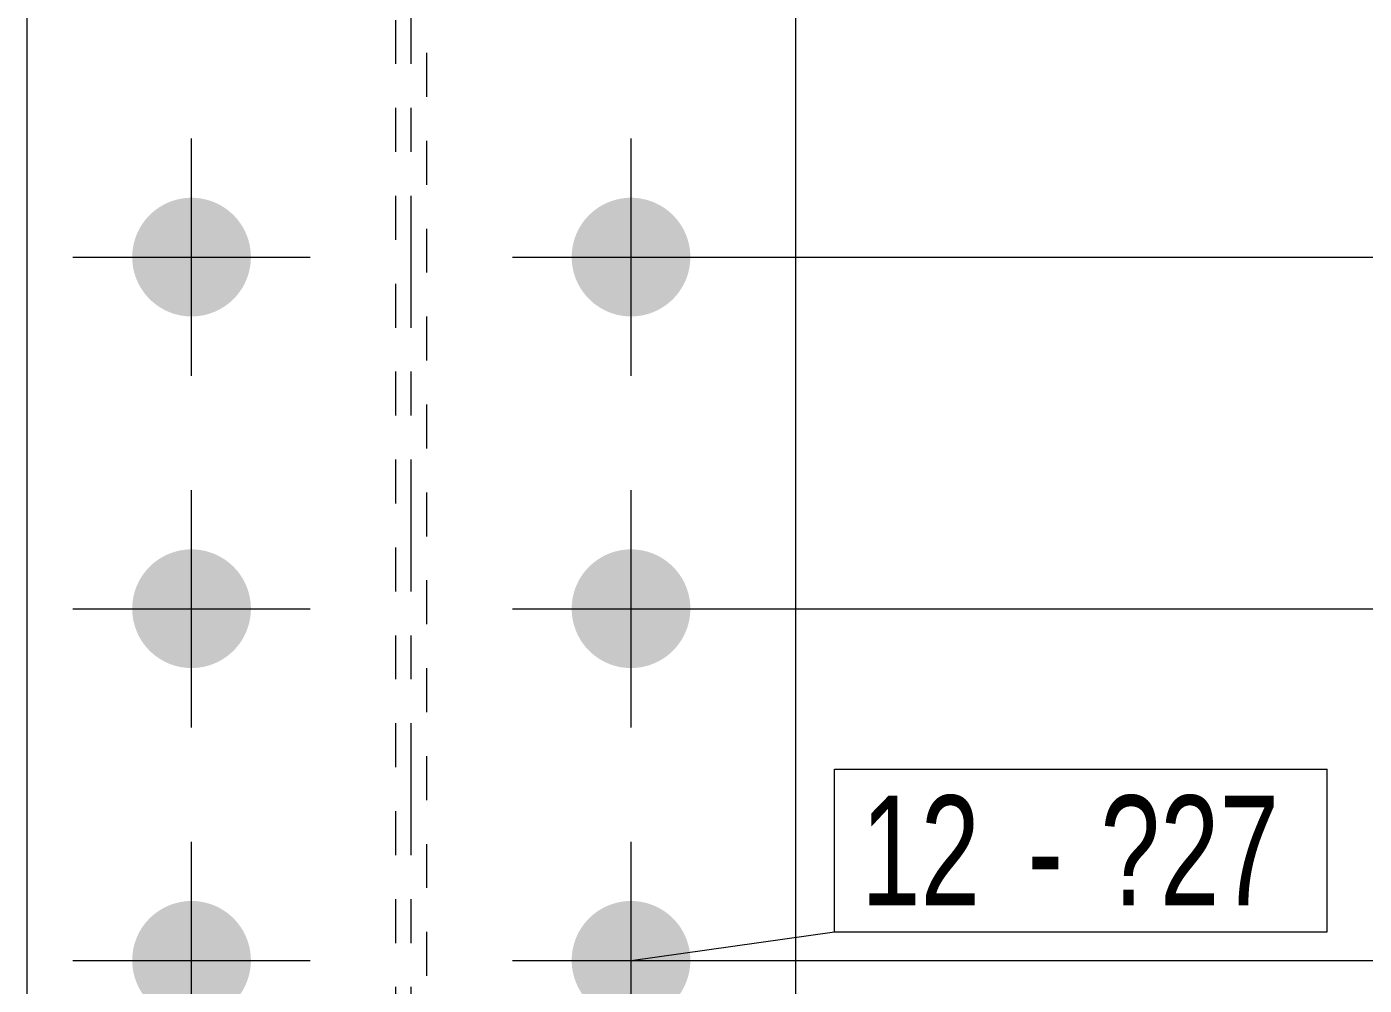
# Model space of a CAD drawing. Header units: millimetres. Extents: x 2 to 579, y 0 to 825.
# Drawn here: x 65.7 to 96.13, y 624.9 to 646.71 of the extents above; entities that cross this region are included whole.
import ezdxf

# ---------------------------------------------------------------- set-up
doc = ezdxf.new("R2010")
doc.units = ezdxf.units.MM
for name, pattern in [('XKITLINE00', [0]), ('XKITLINE01', [4, 1, -1, 1, -1]), ('XKITLINE03', [6, 3, -1, 1, -1])]:
    doc.linetypes.add(name, pattern=pattern)
for name, color, linetype, lineweight in [('Bolt', 3, 'Continuous', 0), ('BoltMark', 7, 'Continuous', 0), ('Dimensions', 7, 'Continuous', 0), ('Part', 2, 'Continuous', 0)]:
    doc.layers.add(name, color=color, linetype=linetype, lineweight=lineweight)
doc.styles.add('ARIAL_NARROW', font='ARIALN.TTF')

# ---------------------------------------------------------------- blocks, each defined once
blk = doc.blocks.new('*A41')
at = {"layer": 'Bolt'}
for points in [[(68.1, 641.499), (68.102, 641.532), (68.104, 641.566), (68.107, 641.599), (68.11, 641.631), (68.115, 641.664), (68.12, 641.697), (68.126, 641.73), (68.133, 641.762), (68.14, 641.794), (68.149, 641.826), (68.158, 641.858), (68.168, 641.89), (68.179, 641.921), (68.19, 641.952), (68.203, 641.983), (68.216, 642.013), (68.23, 642.043), (68.244, 642.073), (68.259, 642.103), (68.275, 642.132), (68.292, 642.16), (68.309, 642.188), (68.328, 642.216), (68.346, 642.244), (68.366, 642.27), (68.386, 642.297), (68.406, 642.323), (68.428, 642.348), (68.45, 642.373), (68.472, 642.397), (68.495, 642.421), (68.519, 642.444), (68.543, 642.466), (68.568, 642.488), (68.594, 642.51), (68.619, 642.53), (68.646, 642.551), (68.673, 642.57), (68.7, 642.589), (68.728, 642.607), (68.756, 642.624), (68.785, 642.641), (68.814, 642.657), (68.843, 642.672), (68.873, 642.687), (68.903, 642.7), (68.933, 642.713), (68.964, 642.726), (68.995, 642.737), (69.027, 642.748), (69.058, 642.758), (69.09, 642.767), (69.122, 642.776), (69.154, 642.783), (69.187, 642.79), (69.219, 642.796), (69.252, 642.802), (69.285, 642.806), (69.318, 642.81), (69.351, 642.813), (69.384, 642.815), (69.417, 642.816), (69.45, 642.816), (69.483, 642.816), (69.516, 642.815), (69.549, 642.813), (69.582, 642.81), (69.615, 642.806), (69.648, 642.802), (69.681, 642.796), (69.713, 642.79), (69.746, 642.783), (69.778, 642.776), (69.81, 642.767), (69.842, 642.758), (69.873, 642.748), (69.905, 642.737), (69.936, 642.726), (69.967, 642.713), (69.997, 642.7), (70.027, 642.687), (70.057, 642.672), (70.086, 642.657), (70.115, 642.641), (70.144, 642.624), (70.172, 642.607), (70.2, 642.589), (70.227, 642.57), (70.254, 642.551), (70.281, 642.53), (70.306, 642.51), (70.332, 642.488), (70.357, 642.466), (70.381, 642.444), (70.405, 642.421), (70.428, 642.397), (70.45, 642.373), (70.472, 642.348), (70.494, 642.323), (70.514, 642.297), (70.534, 642.27), (70.554, 642.244), (70.572, 642.216), (70.591, 642.188), (70.608, 642.16), (70.625, 642.132), (70.641, 642.103), (70.656, 642.073), (70.67, 642.043), (70.684, 642.013), (70.697, 641.983), (70.71, 641.952), (70.721, 641.921), (70.732, 641.89), (70.742, 641.858), (70.751, 641.826), (70.76, 641.794), (70.767, 641.762), (70.774, 641.73), (70.78, 641.697), (70.785, 641.664), (70.79, 641.631), (70.793, 641.599), (70.796, 641.566), (70.798, 641.532), (70.8, 641.499), (70.8, 641.466), (70.8, 641.433), (70.798, 641.4), (70.796, 641.367), (70.793, 641.334), (70.79, 641.301), (70.785, 641.268), (70.78, 641.235), (70.774, 641.203), (70.767, 641.17), (70.76, 641.138), (70.751, 641.106), (70.742, 641.074), (70.732, 641.043), (70.721, 641.011), (70.71, 640.98), (70.697, 640.95), (70.684, 640.919), (70.67, 640.889), (70.656, 640.859), (70.641, 640.83), (70.625, 640.801), (70.608, 640.772), (70.591, 640.744), (70.572, 640.716), (70.554, 640.689), (70.534, 640.662), (70.514, 640.636), (70.494, 640.61), (70.472, 640.584), (70.45, 640.56), (70.428, 640.535), (70.405, 640.512), (70.381, 640.488), (70.357, 640.466), (70.332, 640.444), (70.306, 640.423), (70.281, 640.402), (70.254, 640.382), (70.227, 640.362), (70.2, 640.344), (70.172, 640.326), (70.144, 640.308), (70.115, 640.292), (70.086, 640.276), (70.057, 640.26), (70.027, 640.246), (69.997, 640.232), (69.967, 640.219), (69.936, 640.207), (69.905, 640.195), (69.873, 640.184), (69.842, 640.174), (69.81, 640.165), (69.778, 640.157), (69.746, 640.149), (69.713, 640.142), (69.681, 640.136), (69.648, 640.131), (69.615, 640.126), (69.582, 640.123), (69.549, 640.12), (69.516, 640.118), (69.483, 640.117), (69.45, 640.116), (69.417, 640.117), (69.384, 640.118), (69.351, 640.12), (69.318, 640.123), (69.285, 640.126), (69.252, 640.131), (69.219, 640.136), (69.187, 640.142), (69.154, 640.149), (69.122, 640.157), (69.09, 640.165), (69.058, 640.174), (69.027, 640.184), (68.995, 640.195), (68.964, 640.207), (68.933, 640.219), (68.903, 640.232), (68.873, 640.246), (68.843, 640.26), (68.814, 640.276), (68.785, 640.292), (68.756, 640.308), (68.728, 640.326), (68.7, 640.344), (68.673, 640.362), (68.646, 640.382), (68.619, 640.402), (68.594, 640.423), (68.568, 640.444), (68.543, 640.466), (68.519, 640.488), (68.495, 640.512), (68.472, 640.535), (68.45, 640.56), (68.428, 640.584), (68.406, 640.61), (68.386, 640.636), (68.366, 640.662), (68.346, 640.689), (68.328, 640.716), (68.309, 640.744), (68.292, 640.772), (68.275, 640.801), (68.259, 640.83), (68.244, 640.859), (68.23, 640.889), (68.216, 640.919), (68.203, 640.95), (68.19, 640.98), (68.179, 641.011), (68.168, 641.043), (68.158, 641.074), (68.149, 641.106), (68.14, 641.138), (68.133, 641.17), (68.126, 641.203), (68.12, 641.235), (68.115, 641.268), (68.11, 641.301), (68.107, 641.334), (68.104, 641.367), (68.102, 641.4), (68.1, 641.433), (68.1, 641.466)], [(78.1, 641.499), (78.102, 641.532), (78.104, 641.566), (78.107, 641.599), (78.11, 641.631), (78.115, 641.664), (78.12, 641.697), (78.126, 641.73), (78.133, 641.762), (78.14, 641.794), (78.149, 641.826), (78.158, 641.858), (78.168, 641.89), (78.179, 641.921), (78.19, 641.952), (78.203, 641.983), (78.216, 642.013), (78.23, 642.043), (78.244, 642.073), (78.259, 642.103), (78.275, 642.132), (78.292, 642.16), (78.309, 642.188), (78.328, 642.216), (78.346, 642.244), (78.366, 642.27), (78.386, 642.297), (78.406, 642.323), (78.428, 642.348), (78.45, 642.373), (78.472, 642.397), (78.495, 642.421), (78.519, 642.444), (78.543, 642.466), (78.568, 642.488), (78.594, 642.51), (78.619, 642.53), (78.646, 642.551), (78.673, 642.57), (78.7, 642.589), (78.728, 642.607), (78.756, 642.624), (78.785, 642.641), (78.814, 642.657), (78.843, 642.672), (78.873, 642.687), (78.903, 642.7), (78.933, 642.713), (78.964, 642.726), (78.995, 642.737), (79.027, 642.748), (79.058, 642.758), (79.09, 642.767), (79.122, 642.776), (79.154, 642.783), (79.187, 642.79), (79.219, 642.796), (79.252, 642.802), (79.285, 642.806), (79.318, 642.81), (79.351, 642.813), (79.384, 642.815), (79.417, 642.816), (79.45, 642.816), (79.483, 642.816), (79.516, 642.815), (79.549, 642.813), (79.582, 642.81), (79.615, 642.806), (79.648, 642.802), (79.681, 642.796), (79.713, 642.79), (79.746, 642.783), (79.778, 642.776), (79.81, 642.767), (79.842, 642.758), (79.873, 642.748), (79.905, 642.737), (79.936, 642.726), (79.967, 642.713), (79.997, 642.7), (80.027, 642.687), (80.057, 642.672), (80.086, 642.657), (80.115, 642.641), (80.144, 642.624), (80.172, 642.607), (80.2, 642.589), (80.227, 642.57), (80.254, 642.551), (80.281, 642.53), (80.306, 642.51), (80.332, 642.488), (80.357, 642.466), (80.381, 642.444), (80.405, 642.421), (80.428, 642.397), (80.45, 642.373), (80.472, 642.348), (80.494, 642.323), (80.514, 642.297), (80.534, 642.27), (80.554, 642.244), (80.572, 642.216), (80.591, 642.188), (80.608, 642.16), (80.625, 642.132), (80.641, 642.103), (80.656, 642.073), (80.67, 642.043), (80.684, 642.013), (80.697, 641.983), (80.71, 641.952), (80.721, 641.921), (80.732, 641.89), (80.742, 641.858), (80.751, 641.826), (80.76, 641.794), (80.767, 641.762), (80.774, 641.73), (80.78, 641.697), (80.785, 641.664), (80.79, 641.631), (80.793, 641.599), (80.796, 641.566), (80.798, 641.532), (80.8, 641.499), (80.8, 641.466), (80.8, 641.433), (80.798, 641.4), (80.796, 641.367), (80.793, 641.334), (80.79, 641.301), (80.785, 641.268), (80.78, 641.235), (80.774, 641.203), (80.767, 641.17), (80.76, 641.138), (80.751, 641.106), (80.742, 641.074), (80.732, 641.043), (80.721, 641.011), (80.71, 640.98), (80.697, 640.95), (80.684, 640.919), (80.67, 640.889), (80.656, 640.859), (80.641, 640.83), (80.625, 640.801), (80.608, 640.772), (80.591, 640.744), (80.572, 640.716), (80.554, 640.689), (80.534, 640.662), (80.514, 640.636), (80.494, 640.61), (80.472, 640.584), (80.45, 640.56), (80.428, 640.535), (80.405, 640.512), (80.381, 640.488), (80.357, 640.466), (80.332, 640.444), (80.306, 640.423), (80.281, 640.402), (80.254, 640.382), (80.227, 640.362), (80.2, 640.344), (80.172, 640.326), (80.144, 640.308), (80.115, 640.292), (80.086, 640.276), (80.057, 640.26), (80.027, 640.246), (79.997, 640.232), (79.967, 640.219), (79.936, 640.207), (79.905, 640.195), (79.873, 640.184), (79.842, 640.174), (79.81, 640.165), (79.778, 640.157), (79.746, 640.149), (79.713, 640.142), (79.681, 640.136), (79.648, 640.131), (79.615, 640.126), (79.582, 640.123), (79.549, 640.12), (79.516, 640.118), (79.483, 640.117), (79.45, 640.116), (79.417, 640.117), (79.384, 640.118), (79.351, 640.12), (79.318, 640.123), (79.285, 640.126), (79.252, 640.131), (79.219, 640.136), (79.187, 640.142), (79.154, 640.149), (79.122, 640.157), (79.09, 640.165), (79.058, 640.174), (79.027, 640.184), (78.995, 640.195), (78.964, 640.207), (78.933, 640.219), (78.903, 640.232), (78.873, 640.246), (78.843, 640.26), (78.814, 640.276), (78.785, 640.292), (78.756, 640.308), (78.728, 640.326), (78.7, 640.344), (78.673, 640.362), (78.646, 640.382), (78.619, 640.402), (78.594, 640.423), (78.568, 640.444), (78.543, 640.466), (78.519, 640.488), (78.495, 640.512), (78.472, 640.535), (78.45, 640.56), (78.428, 640.584), (78.406, 640.61), (78.386, 640.636), (78.366, 640.662), (78.346, 640.689), (78.328, 640.716), (78.309, 640.744), (78.292, 640.772), (78.275, 640.801), (78.259, 640.83), (78.244, 640.859), (78.23, 640.889), (78.216, 640.919), (78.203, 640.95), (78.19, 640.98), (78.179, 641.011), (78.168, 641.043), (78.158, 641.074), (78.149, 641.106), (78.14, 641.138), (78.133, 641.17), (78.126, 641.203), (78.12, 641.235), (78.115, 641.268), (78.11, 641.301), (78.107, 641.334), (78.104, 641.367), (78.102, 641.4), (78.1, 641.433), (78.1, 641.466)], [(68.1, 633.499), (68.102, 633.532), (68.104, 633.566), (68.107, 633.599), (68.11, 633.631), (68.115, 633.664), (68.12, 633.697), (68.126, 633.73), (68.133, 633.762), (68.14, 633.794), (68.149, 633.826), (68.158, 633.858), (68.168, 633.89), (68.179, 633.921), (68.19, 633.952), (68.203, 633.983), (68.216, 634.013), (68.23, 634.043), (68.244, 634.073), (68.259, 634.103), (68.275, 634.132), (68.292, 634.16), (68.309, 634.188), (68.328, 634.216), (68.346, 634.244), (68.366, 634.27), (68.386, 634.297), (68.406, 634.323), (68.428, 634.348), (68.45, 634.373), (68.472, 634.397), (68.495, 634.421), (68.519, 634.444), (68.543, 634.466), (68.568, 634.488), (68.594, 634.51), (68.619, 634.53), (68.646, 634.551), (68.673, 634.57), (68.7, 634.589), (68.728, 634.607), (68.756, 634.624), (68.785, 634.641), (68.814, 634.657), (68.843, 634.672), (68.873, 634.687), (68.903, 634.7), (68.933, 634.713), (68.964, 634.726), (68.995, 634.737), (69.027, 634.748), (69.058, 634.758), (69.09, 634.767), (69.122, 634.776), (69.154, 634.783), (69.187, 634.79), (69.219, 634.796), (69.252, 634.802), (69.285, 634.806), (69.318, 634.81), (69.351, 634.813), (69.384, 634.815), (69.417, 634.816), (69.45, 634.816), (69.483, 634.816), (69.516, 634.815), (69.549, 634.813), (69.582, 634.81), (69.615, 634.806), (69.648, 634.802), (69.681, 634.796), (69.713, 634.79), (69.746, 634.783), (69.778, 634.776), (69.81, 634.767), (69.842, 634.758), (69.873, 634.748), (69.905, 634.737), (69.936, 634.726), (69.967, 634.713), (69.997, 634.7), (70.027, 634.687), (70.057, 634.672), (70.086, 634.657), (70.115, 634.641), (70.144, 634.624), (70.172, 634.607), (70.2, 634.589), (70.227, 634.57), (70.254, 634.551), (70.281, 634.53), (70.306, 634.51), (70.332, 634.488), (70.357, 634.466), (70.381, 634.444), (70.405, 634.421), (70.428, 634.397), (70.45, 634.373), (70.472, 634.348), (70.494, 634.323), (70.514, 634.297), (70.534, 634.27), (70.554, 634.244), (70.572, 634.216), (70.591, 634.188), (70.608, 634.16), (70.625, 634.132), (70.641, 634.103), (70.656, 634.073), (70.67, 634.043), (70.684, 634.013), (70.697, 633.983), (70.71, 633.952), (70.721, 633.921), (70.732, 633.89), (70.742, 633.858), (70.751, 633.826), (70.76, 633.794), (70.767, 633.762), (70.774, 633.73), (70.78, 633.697), (70.785, 633.664), (70.79, 633.631), (70.793, 633.599), (70.796, 633.566), (70.798, 633.532), (70.8, 633.499), (70.8, 633.466), (70.8, 633.433), (70.798, 633.4), (70.796, 633.367), (70.793, 633.334), (70.79, 633.301), (70.785, 633.268), (70.78, 633.235), (70.774, 633.203), (70.767, 633.17), (70.76, 633.138), (70.751, 633.106), (70.742, 633.074), (70.732, 633.043), (70.721, 633.011), (70.71, 632.98), (70.697, 632.95), (70.684, 632.919), (70.67, 632.889), (70.656, 632.859), (70.641, 632.83), (70.625, 632.801), (70.608, 632.772), (70.591, 632.744), (70.572, 632.716), (70.554, 632.689), (70.534, 632.662), (70.514, 632.636), (70.494, 632.61), (70.472, 632.584), (70.45, 632.56), (70.428, 632.535), (70.405, 632.512), (70.381, 632.488), (70.357, 632.466), (70.332, 632.444), (70.306, 632.423), (70.281, 632.402), (70.254, 632.382), (70.227, 632.362), (70.2, 632.344), (70.172, 632.326), (70.144, 632.308), (70.115, 632.292), (70.086, 632.276), (70.057, 632.26), (70.027, 632.246), (69.997, 632.232), (69.967, 632.219), (69.936, 632.207), (69.905, 632.195), (69.873, 632.184), (69.842, 632.174), (69.81, 632.165), (69.778, 632.157), (69.746, 632.149), (69.713, 632.142), (69.681, 632.136), (69.648, 632.131), (69.615, 632.126), (69.582, 632.123), (69.549, 632.12), (69.516, 632.118), (69.483, 632.117), (69.45, 632.116), (69.417, 632.117), (69.384, 632.118), (69.351, 632.12), (69.318, 632.123), (69.285, 632.126), (69.252, 632.131), (69.219, 632.136), (69.187, 632.142), (69.154, 632.149), (69.122, 632.157), (69.09, 632.165), (69.058, 632.174), (69.027, 632.184), (68.995, 632.195), (68.964, 632.207), (68.933, 632.219), (68.903, 632.232), (68.873, 632.246), (68.843, 632.26), (68.814, 632.276), (68.785, 632.292), (68.756, 632.308), (68.728, 632.326), (68.7, 632.344), (68.673, 632.362), (68.646, 632.382), (68.619, 632.402), (68.594, 632.423), (68.568, 632.444), (68.543, 632.466), (68.519, 632.488), (68.495, 632.512), (68.472, 632.535), (68.45, 632.56), (68.428, 632.584), (68.406, 632.61), (68.386, 632.636), (68.366, 632.662), (68.346, 632.689), (68.328, 632.716), (68.309, 632.744), (68.292, 632.772), (68.275, 632.801), (68.259, 632.83), (68.244, 632.859), (68.23, 632.889), (68.216, 632.919), (68.203, 632.95), (68.19, 632.98), (68.179, 633.011), (68.168, 633.043), (68.158, 633.074), (68.149, 633.106), (68.14, 633.138), (68.133, 633.17), (68.126, 633.203), (68.12, 633.235), (68.115, 633.268), (68.11, 633.301), (68.107, 633.334), (68.104, 633.367), (68.102, 633.4), (68.1, 633.433), (68.1, 633.466)], [(78.1, 633.499), (78.102, 633.532), (78.104, 633.566), (78.107, 633.599), (78.11, 633.631), (78.115, 633.664), (78.12, 633.697), (78.126, 633.73), (78.133, 633.762), (78.14, 633.794), (78.149, 633.826), (78.158, 633.858), (78.168, 633.89), (78.179, 633.921), (78.19, 633.952), (78.203, 633.983), (78.216, 634.013), (78.23, 634.043), (78.244, 634.073), (78.259, 634.103), (78.275, 634.132), (78.292, 634.16), (78.309, 634.188), (78.328, 634.216), (78.346, 634.244), (78.366, 634.27), (78.386, 634.297), (78.406, 634.323), (78.428, 634.348), (78.45, 634.373), (78.472, 634.397), (78.495, 634.421), (78.519, 634.444), (78.543, 634.466), (78.568, 634.488), (78.594, 634.51), (78.619, 634.53), (78.646, 634.551), (78.673, 634.57), (78.7, 634.589), (78.728, 634.607), (78.756, 634.624), (78.785, 634.641), (78.814, 634.657), (78.843, 634.672), (78.873, 634.687), (78.903, 634.7), (78.933, 634.713), (78.964, 634.726), (78.995, 634.737), (79.027, 634.748), (79.058, 634.758), (79.09, 634.767), (79.122, 634.776), (79.154, 634.783), (79.187, 634.79), (79.219, 634.796), (79.252, 634.802), (79.285, 634.806), (79.318, 634.81), (79.351, 634.813), (79.384, 634.815), (79.417, 634.816), (79.45, 634.816), (79.483, 634.816), (79.516, 634.815), (79.549, 634.813), (79.582, 634.81), (79.615, 634.806), (79.648, 634.802), (79.681, 634.796), (79.713, 634.79), (79.746, 634.783), (79.778, 634.776), (79.81, 634.767), (79.842, 634.758), (79.873, 634.748), (79.905, 634.737), (79.936, 634.726), (79.967, 634.713), (79.997, 634.7), (80.027, 634.687), (80.057, 634.672), (80.086, 634.657), (80.115, 634.641), (80.144, 634.624), (80.172, 634.607), (80.2, 634.589), (80.227, 634.57), (80.254, 634.551), (80.281, 634.53), (80.306, 634.51), (80.332, 634.488), (80.357, 634.466), (80.381, 634.444), (80.405, 634.421), (80.428, 634.397), (80.45, 634.373), (80.472, 634.348), (80.494, 634.323), (80.514, 634.297), (80.534, 634.27), (80.554, 634.244), (80.572, 634.216), (80.591, 634.188), (80.608, 634.16), (80.625, 634.132), (80.641, 634.103), (80.656, 634.073), (80.67, 634.043), (80.684, 634.013), (80.697, 633.983), (80.71, 633.952), (80.721, 633.921), (80.732, 633.89), (80.742, 633.858), (80.751, 633.826), (80.76, 633.794), (80.767, 633.762), (80.774, 633.73), (80.78, 633.697), (80.785, 633.664), (80.79, 633.631), (80.793, 633.599), (80.796, 633.566), (80.798, 633.532), (80.8, 633.499), (80.8, 633.466), (80.8, 633.433), (80.798, 633.4), (80.796, 633.367), (80.793, 633.334), (80.79, 633.301), (80.785, 633.268), (80.78, 633.235), (80.774, 633.203), (80.767, 633.17), (80.76, 633.138), (80.751, 633.106), (80.742, 633.074), (80.732, 633.043), (80.721, 633.011), (80.71, 632.98), (80.697, 632.95), (80.684, 632.919), (80.67, 632.889), (80.656, 632.859), (80.641, 632.83), (80.625, 632.801), (80.608, 632.772), (80.591, 632.744), (80.572, 632.716), (80.554, 632.689), (80.534, 632.662), (80.514, 632.636), (80.494, 632.61), (80.472, 632.584), (80.45, 632.56), (80.428, 632.535), (80.405, 632.512), (80.381, 632.488), (80.357, 632.466), (80.332, 632.444), (80.306, 632.423), (80.281, 632.402), (80.254, 632.382), (80.227, 632.362), (80.2, 632.344), (80.172, 632.326), (80.144, 632.308), (80.115, 632.292), (80.086, 632.276), (80.057, 632.26), (80.027, 632.246), (79.997, 632.232), (79.967, 632.219), (79.936, 632.207), (79.905, 632.195), (79.873, 632.184), (79.842, 632.174), (79.81, 632.165), (79.778, 632.157), (79.746, 632.149), (79.713, 632.142), (79.681, 632.136), (79.648, 632.131), (79.615, 632.126), (79.582, 632.123), (79.549, 632.12), (79.516, 632.118), (79.483, 632.117), (79.45, 632.116), (79.417, 632.117), (79.384, 632.118), (79.351, 632.12), (79.318, 632.123), (79.285, 632.126), (79.252, 632.131), (79.219, 632.136), (79.187, 632.142), (79.154, 632.149), (79.122, 632.157), (79.09, 632.165), (79.058, 632.174), (79.027, 632.184), (78.995, 632.195), (78.964, 632.207), (78.933, 632.219), (78.903, 632.232), (78.873, 632.246), (78.843, 632.26), (78.814, 632.276), (78.785, 632.292), (78.756, 632.308), (78.728, 632.326), (78.7, 632.344), (78.673, 632.362), (78.646, 632.382), (78.619, 632.402), (78.594, 632.423), (78.568, 632.444), (78.543, 632.466), (78.519, 632.488), (78.495, 632.512), (78.472, 632.535), (78.45, 632.56), (78.428, 632.584), (78.406, 632.61), (78.386, 632.636), (78.366, 632.662), (78.346, 632.689), (78.328, 632.716), (78.309, 632.744), (78.292, 632.772), (78.275, 632.801), (78.259, 632.83), (78.244, 632.859), (78.23, 632.889), (78.216, 632.919), (78.203, 632.95), (78.19, 632.98), (78.179, 633.011), (78.168, 633.043), (78.158, 633.074), (78.149, 633.106), (78.14, 633.138), (78.133, 633.17), (78.126, 633.203), (78.12, 633.235), (78.115, 633.268), (78.11, 633.301), (78.107, 633.334), (78.104, 633.367), (78.102, 633.4), (78.1, 633.433), (78.1, 633.466)], [(68.1, 625.499), (68.102, 625.532), (68.104, 625.566), (68.107, 625.599), (68.11, 625.631), (68.115, 625.664), (68.12, 625.697), (68.126, 625.73), (68.133, 625.762), (68.14, 625.794), (68.149, 625.826), (68.158, 625.858), (68.168, 625.89), (68.179, 625.921), (68.19, 625.952), (68.203, 625.983), (68.216, 626.013), (68.23, 626.043), (68.244, 626.073), (68.259, 626.103), (68.275, 626.132), (68.292, 626.16), (68.309, 626.188), (68.328, 626.216), (68.346, 626.244), (68.366, 626.27), (68.386, 626.297), (68.406, 626.323), (68.428, 626.348), (68.45, 626.373), (68.472, 626.397), (68.495, 626.421), (68.519, 626.444), (68.543, 626.466), (68.568, 626.488), (68.594, 626.51), (68.619, 626.53), (68.646, 626.551), (68.673, 626.57), (68.7, 626.589), (68.728, 626.607), (68.756, 626.624), (68.785, 626.641), (68.814, 626.657), (68.843, 626.672), (68.873, 626.687), (68.903, 626.7), (68.933, 626.713), (68.964, 626.726), (68.995, 626.737), (69.027, 626.748), (69.058, 626.758), (69.09, 626.767), (69.122, 626.776), (69.154, 626.783), (69.187, 626.79), (69.219, 626.796), (69.252, 626.802), (69.285, 626.806), (69.318, 626.81), (69.351, 626.813), (69.384, 626.815), (69.417, 626.816), (69.45, 626.816), (69.483, 626.816), (69.516, 626.815), (69.549, 626.813), (69.582, 626.81), (69.615, 626.806), (69.648, 626.802), (69.681, 626.796), (69.713, 626.79), (69.746, 626.783), (69.778, 626.776), (69.81, 626.767), (69.842, 626.758), (69.873, 626.748), (69.905, 626.737), (69.936, 626.726), (69.967, 626.713), (69.997, 626.7), (70.027, 626.687), (70.057, 626.672), (70.086, 626.657), (70.115, 626.641), (70.144, 626.624), (70.172, 626.607), (70.2, 626.589), (70.227, 626.57), (70.254, 626.551), (70.281, 626.53), (70.306, 626.51), (70.332, 626.488), (70.357, 626.466), (70.381, 626.444), (70.405, 626.421), (70.428, 626.397), (70.45, 626.373), (70.472, 626.348), (70.494, 626.323), (70.514, 626.297), (70.534, 626.27), (70.554, 626.244), (70.572, 626.216), (70.591, 626.188), (70.608, 626.16), (70.625, 626.132), (70.641, 626.103), (70.656, 626.073), (70.67, 626.043), (70.684, 626.013), (70.697, 625.983), (70.71, 625.952), (70.721, 625.921), (70.732, 625.89), (70.742, 625.858), (70.751, 625.826), (70.76, 625.794), (70.767, 625.762), (70.774, 625.73), (70.78, 625.697), (70.785, 625.664), (70.79, 625.631), (70.793, 625.599), (70.796, 625.566), (70.798, 625.532), (70.8, 625.499), (70.8, 625.466), (70.8, 625.433), (70.798, 625.4), (70.796, 625.367), (70.793, 625.334), (70.79, 625.301), (70.785, 625.268), (70.78, 625.235), (70.774, 625.203), (70.767, 625.17), (70.76, 625.138), (70.751, 625.106), (70.742, 625.074), (70.732, 625.043), (70.721, 625.011), (70.71, 624.98), (70.697, 624.95), (70.684, 624.919), (70.67, 624.889), (70.656, 624.859), (70.641, 624.83), (70.625, 624.801), (70.608, 624.772), (70.591, 624.744), (70.572, 624.716), (70.554, 624.689), (70.534, 624.662), (70.514, 624.636), (70.494, 624.61), (70.472, 624.584), (70.45, 624.56), (70.428, 624.535), (70.405, 624.512), (70.381, 624.488), (70.357, 624.466), (70.332, 624.444), (70.306, 624.423), (70.281, 624.402), (70.254, 624.382), (70.227, 624.362), (70.2, 624.344), (70.172, 624.326), (70.144, 624.308), (70.115, 624.292), (70.086, 624.276), (70.057, 624.26), (70.027, 624.246), (69.997, 624.232), (69.967, 624.219), (69.936, 624.207), (69.905, 624.195), (69.873, 624.184), (69.842, 624.174), (69.81, 624.165), (69.778, 624.157), (69.746, 624.149), (69.713, 624.142), (69.681, 624.136), (69.648, 624.131), (69.615, 624.126), (69.582, 624.123), (69.549, 624.12), (69.516, 624.118), (69.483, 624.117), (69.45, 624.116), (69.417, 624.117), (69.384, 624.118), (69.351, 624.12), (69.318, 624.123), (69.285, 624.126), (69.252, 624.131), (69.219, 624.136), (69.187, 624.142), (69.154, 624.149), (69.122, 624.157), (69.09, 624.165), (69.058, 624.174), (69.027, 624.184), (68.995, 624.195), (68.964, 624.207), (68.933, 624.219), (68.903, 624.232), (68.873, 624.246), (68.843, 624.26), (68.814, 624.276), (68.785, 624.292), (68.756, 624.308), (68.728, 624.326), (68.7, 624.344), (68.673, 624.362), (68.646, 624.382), (68.619, 624.402), (68.594, 624.423), (68.568, 624.444), (68.543, 624.466), (68.519, 624.488), (68.495, 624.512), (68.472, 624.535), (68.45, 624.56), (68.428, 624.584), (68.406, 624.61), (68.386, 624.636), (68.366, 624.662), (68.346, 624.689), (68.328, 624.716), (68.309, 624.744), (68.292, 624.772), (68.275, 624.801), (68.259, 624.83), (68.244, 624.859), (68.23, 624.889), (68.216, 624.919), (68.203, 624.95), (68.19, 624.98), (68.179, 625.011), (68.168, 625.043), (68.158, 625.074), (68.149, 625.106), (68.14, 625.138), (68.133, 625.17), (68.126, 625.203), (68.12, 625.235), (68.115, 625.268), (68.11, 625.301), (68.107, 625.334), (68.104, 625.367), (68.102, 625.4), (68.1, 625.433), (68.1, 625.466)], [(78.1, 625.499), (78.102, 625.532), (78.104, 625.566), (78.107, 625.599), (78.11, 625.631), (78.115, 625.664), (78.12, 625.697), (78.126, 625.73), (78.133, 625.762), (78.14, 625.794), (78.149, 625.826), (78.158, 625.858), (78.168, 625.89), (78.179, 625.921), (78.19, 625.952), (78.203, 625.983), (78.216, 626.013), (78.23, 626.043), (78.244, 626.073), (78.259, 626.103), (78.275, 626.132), (78.292, 626.16), (78.309, 626.188), (78.328, 626.216), (78.346, 626.244), (78.366, 626.27), (78.386, 626.297), (78.406, 626.323), (78.428, 626.348), (78.45, 626.373), (78.472, 626.397), (78.495, 626.421), (78.519, 626.444), (78.543, 626.466), (78.568, 626.488), (78.594, 626.51), (78.619, 626.53), (78.646, 626.551), (78.673, 626.57), (78.7, 626.589), (78.728, 626.607), (78.756, 626.624), (78.785, 626.641), (78.814, 626.657), (78.843, 626.672), (78.873, 626.687), (78.903, 626.7), (78.933, 626.713), (78.964, 626.726), (78.995, 626.737), (79.027, 626.748), (79.058, 626.758), (79.09, 626.767), (79.122, 626.776), (79.154, 626.783), (79.187, 626.79), (79.219, 626.796), (79.252, 626.802), (79.285, 626.806), (79.318, 626.81), (79.351, 626.813), (79.384, 626.815), (79.417, 626.816), (79.45, 626.816), (79.483, 626.816), (79.516, 626.815), (79.549, 626.813), (79.582, 626.81), (79.615, 626.806), (79.648, 626.802), (79.681, 626.796), (79.713, 626.79), (79.746, 626.783), (79.778, 626.776), (79.81, 626.767), (79.842, 626.758), (79.873, 626.748), (79.905, 626.737), (79.936, 626.726), (79.967, 626.713), (79.997, 626.7), (80.027, 626.687), (80.057, 626.672), (80.086, 626.657), (80.115, 626.641), (80.144, 626.624), (80.172, 626.607), (80.2, 626.589), (80.227, 626.57), (80.254, 626.551), (80.281, 626.53), (80.306, 626.51), (80.332, 626.488), (80.357, 626.466), (80.381, 626.444), (80.405, 626.421), (80.428, 626.397), (80.45, 626.373), (80.472, 626.348), (80.494, 626.323), (80.514, 626.297), (80.534, 626.27), (80.554, 626.244), (80.572, 626.216), (80.591, 626.188), (80.608, 626.16), (80.625, 626.132), (80.641, 626.103), (80.656, 626.073), (80.67, 626.043), (80.684, 626.013), (80.697, 625.983), (80.71, 625.952), (80.721, 625.921), (80.732, 625.89), (80.742, 625.858), (80.751, 625.826), (80.76, 625.794), (80.767, 625.762), (80.774, 625.73), (80.78, 625.697), (80.785, 625.664), (80.79, 625.631), (80.793, 625.599), (80.796, 625.566), (80.798, 625.532), (80.8, 625.499), (80.8, 625.466), (80.8, 625.433), (80.798, 625.4), (80.796, 625.367), (80.793, 625.334), (80.79, 625.301), (80.785, 625.268), (80.78, 625.235), (80.774, 625.203), (80.767, 625.17), (80.76, 625.138), (80.751, 625.106), (80.742, 625.074), (80.732, 625.043), (80.721, 625.011), (80.71, 624.98), (80.697, 624.95), (80.684, 624.919), (80.67, 624.889), (80.656, 624.859), (80.641, 624.83), (80.625, 624.801), (80.608, 624.772), (80.591, 624.744), (80.572, 624.716), (80.554, 624.689), (80.534, 624.662), (80.514, 624.636), (80.494, 624.61), (80.472, 624.584), (80.45, 624.56), (80.428, 624.535), (80.405, 624.512), (80.381, 624.488), (80.357, 624.466), (80.332, 624.444), (80.306, 624.423), (80.281, 624.402), (80.254, 624.382), (80.227, 624.362), (80.2, 624.344), (80.172, 624.326), (80.144, 624.308), (80.115, 624.292), (80.086, 624.276), (80.057, 624.26), (80.027, 624.246), (79.997, 624.232), (79.967, 624.219), (79.936, 624.207), (79.905, 624.195), (79.873, 624.184), (79.842, 624.174), (79.81, 624.165), (79.778, 624.157), (79.746, 624.149), (79.713, 624.142), (79.681, 624.136), (79.648, 624.131), (79.615, 624.126), (79.582, 624.123), (79.549, 624.12), (79.516, 624.118), (79.483, 624.117), (79.45, 624.116), (79.417, 624.117), (79.384, 624.118), (79.351, 624.12), (79.318, 624.123), (79.285, 624.126), (79.252, 624.131), (79.219, 624.136), (79.187, 624.142), (79.154, 624.149), (79.122, 624.157), (79.09, 624.165), (79.058, 624.174), (79.027, 624.184), (78.995, 624.195), (78.964, 624.207), (78.933, 624.219), (78.903, 624.232), (78.873, 624.246), (78.843, 624.26), (78.814, 624.276), (78.785, 624.292), (78.756, 624.308), (78.728, 624.326), (78.7, 624.344), (78.673, 624.362), (78.646, 624.382), (78.619, 624.402), (78.594, 624.423), (78.568, 624.444), (78.543, 624.466), (78.519, 624.488), (78.495, 624.512), (78.472, 624.535), (78.45, 624.56), (78.428, 624.584), (78.406, 624.61), (78.386, 624.636), (78.366, 624.662), (78.346, 624.689), (78.328, 624.716), (78.309, 624.744), (78.292, 624.772), (78.275, 624.801), (78.259, 624.83), (78.244, 624.859), (78.23, 624.889), (78.216, 624.919), (78.203, 624.95), (78.19, 624.98), (78.179, 625.011), (78.168, 625.043), (78.158, 625.074), (78.149, 625.106), (78.14, 625.138), (78.133, 625.17), (78.126, 625.203), (78.12, 625.235), (78.115, 625.268), (78.11, 625.301), (78.107, 625.334), (78.104, 625.367), (78.102, 625.4), (78.1, 625.433), (78.1, 625.466)]]:
    blk.add_hatch(color=3, dxfattribs=at).paths.add_polyline_path(points, flags=17)
at = {"layer": 'Bolt', "color": 3, "linetype": 'XKITLINE00', "lineweight": 0}
for p, q in [((69.45, 638.766), (69.45, 644.166)), ((79.45, 638.766), (79.45, 644.166)), ((66.75, 641.466), (72.15, 641.466)), ((76.75, 641.466), (82.15, 641.466)), ((69.45, 630.766), (69.45, 636.166)), ((79.45, 630.766), (79.45, 636.166)), ((66.75, 633.466), (72.15, 633.466)), ((76.75, 633.466), (82.15, 633.466)), ((69.45, 622.766), (69.45, 628.166)), ((79.45, 622.766), (79.45, 628.166)), ((66.75, 625.466), (72.15, 625.466)), ((76.75, 625.466), (82.15, 625.466))]:
    blk.add_line(p, q, dxfattribs=at)
blk = doc.blocks.new('*A53')
at = {"layer": 'Part', "color": 7, "linetype": 'XKITLINE03', "lineweight": 0}
blk.add_line((74.45, 585.86), (74.45, 694.383), dxfattribs=at)
at = {"layer": 'Part', "color": 2, "linetype": 'XKITLINE00', "lineweight": 0}
for p, q in [((65.7, 686.229), (65.7, 585.86)), ((83.2, 585.86), (83.2, 686.229))]:
    blk.add_line(p, q, dxfattribs=at)
at = {"layer": 'Part', "color": 7, "linetype": 'XKITLINE01', "lineweight": 0}
for p, q in [((74.1, 585.86), (74.1, 686.113)), ((74.8, 686.113), (74.8, 585.86))]:
    blk.add_line(p, q, dxfattribs=at)
blk = doc.blocks.new('*A183')
at = {"layer": 'Dimensions', "color": 7, "linetype": 'XKITLINE00', "lineweight": 0}
blk.add_line((80.45, 625.466), (136.85, 625.466), dxfattribs=at)
blk = doc.blocks.new('*A184')
at = {"layer": 'Dimensions', "color": 7, "linetype": 'XKITLINE00', "lineweight": 0}
for p, q in [((80.45, 633.466), (136.85, 633.466)), ((80.45, 625.466), (136.85, 625.466))]:
    blk.add_line(p, q, dxfattribs=at)
blk = doc.blocks.new('*A185')
at = {"layer": 'Dimensions', "color": 7, "linetype": 'XKITLINE00', "lineweight": 0}
for p, q in [((80.45, 641.466), (136.85, 641.466)), ((80.45, 633.466), (136.85, 633.466))]:
    blk.add_line(p, q, dxfattribs=at)
blk = doc.blocks.new('*A186')
at = {"layer": 'Dimensions', "color": 7, "linetype": 'XKITLINE00', "lineweight": 0}
blk.add_line((80.45, 641.466), (136.85, 641.466), dxfattribs=at)
blk = doc.blocks.new('*A190')
at = {"layer": 'BoltMark', "color": 7, "linetype": 'XKITLINE00', "lineweight": 0}
for p, q in [((84.084, 629.816), (95.292, 629.816)), ((84.084, 626.116), (84.084, 629.816)), ((95.292, 626.116), (95.292, 629.816)), ((79.45, 625.466), (84.084, 626.116)), ((84.084, 626.116), (95.292, 626.116))]:
    blk.add_line(p, q, dxfattribs=at)
at = {"layer": 'BoltMark', "color": 3, "style": 'ARIAL_NARROW', "width": 0.85}
for s, p in [('12', (84.684, 626.716)), ('?27', (90.133, 626.716)), ('-', (88.474, 626.716))]:
    blk.add_text(s, height=2.5, dxfattribs=at).set_placement(p)

msp = doc.modelspace()

# ---------------------------------------------------------------- block references
at = {"lineweight": 0}
for name in ['*A41', '*A186', '*A185', '*A184', '*A190', '*A183']:
    msp.add_blockref(name, (0, 0), dxfattribs=at)
at = {"layer": 'Part', "lineweight": 0}
msp.add_blockref('*A53', (0, 0), dxfattribs=at)

doc.saveas('drawing.dxf')
